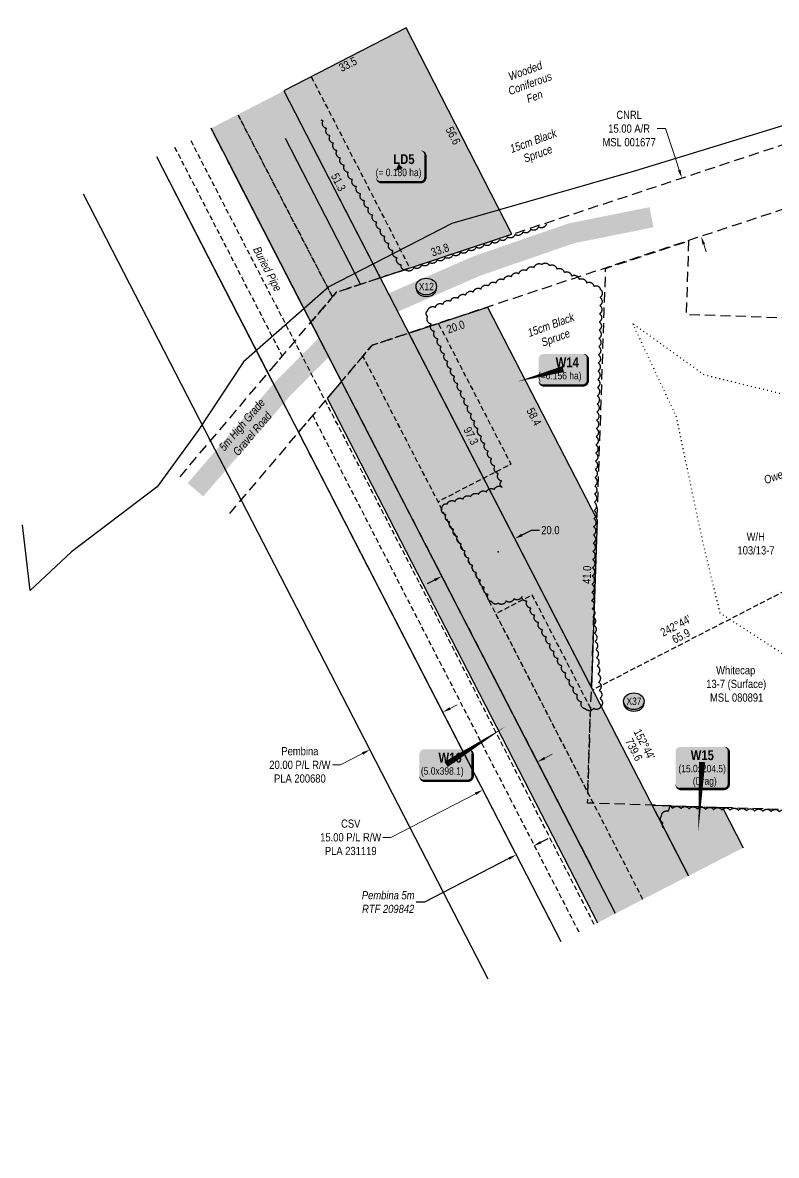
# Model space of a CAD drawing. Extents: x 347027 to 352250, y 6156875 to 6165050.
# Drawn here: x 347049 to 347969, y 6160938 to 6162320 of the extents above; entities that cross this region are included whole.
import ezdxf
from ezdxf.enums import TextEntityAlignment as Align

# ---------------------------------------------------------------- set-up
doc = ezdxf.new("R2010")
doc.units = 0
doc.header["$LTSCALE"] = 5
doc.header["$PDSIZE"] = 20
for name, pattern in [('0', [1, 1, 0]), ('foc-ACCESSROAD', [3.75, 2.5, -1.25]), ('foc-TIELINE', [1.875, 1.25, -0.625]), ('foc-TOPO', [1, 0.2, -0.8]), ('HIDDEN2', [1.875, 1.25, -0.625]), ('UG_PIPE', [1.875, 1.25, -0.625])]:
    doc.linetypes.add(name, pattern=pattern)
doc.layers.get('Defpoints').update_dxf_attribs({"color": 9})
for name, color, linetype in [('AS-PIPE-UG', 44, 'UG_PIPE'), ('AS-PIPE-UG-T', 44, 'Continuous'), ('AS-ROADS', 254, 'Continuous'), ('C-RW', 13, 'Continuous'), ('F-RW', 190, 'Continuous'), ('F-WS', 190, 'foc-ACCESSROAD'), ('L-BD', 7, 'Continuous'), ('P-CROSSINGS', 250, 'Continuous'), ('P-PROPOSED', 10, 'Continuous'), ('P-PROPOSED-H', 21, 'Continuous'), ('P-TEMP-BLOCKS', 250, 'Continuous'), ('P-TEMP-H', 41, 'Continuous'), ('P-TEMP_LOG DECK', 46, 'Continuous'), ('P-TEMP_WORKSPACE', 46, 'Continuous'), ('P-TXT', 4, 'Continuous'), ('P-WORKAREA', 113, 'Continuous'), ('P-WORKAREA-H', 111, 'Continuous'), ('T-BUSH', 110, '0'), ('T-BUSH-T', 110, 'Continuous'), ('T-EXISTING TFA', 220, 'HIDDEN2'), ('T-EXISTING TFA-T', 220, 'Continuous'), ('T-GENERAL', 48, 'foc-TOPO'), ('T-TIE', 201, 'foc-TIELINE'), ('WETLAND', 143, 'Continuous'), ('WETLAND-T', 146, 'Continuous')]:
    doc.layers.add(name, color=color, linetype=linetype)
for name, color, linetype, lineweight in [('C-RW-T', 13, 'Continuous', 9), ('F-RW-T', 190, 'Continuous', 9), ('F-WS-T', 190, 'Continuous', 9), ('T-TEXT', 48, 'Continuous', 18), ('T-TIE-T', 201, 'Continuous', 18)]:
    doc.layers.add(name, color=color, linetype=linetype, lineweight=lineweight)
doc.layers.add('CSV_Points', color=7, linetype='Continuous', plot=False)
doc.styles.add('100L', font='ARIALN.TTF', dxfattribs={"height": 11})
doc.styles.add('80', font='ARIALN.TTF', dxfattribs={"height": 10})
doc.styles.add('80CG', font='ARIALN.TTF', dxfattribs={"height": 10})
doc.styles.add('80L', font='ARIALN.TTF', dxfattribs={"height": 10})
doc.styles.add('BOLD', font='ARIALNB.TTF')
doc.styles.add('Crossing', font='ARIALN.TTF', dxfattribs={"height": 10})
doc.dimstyles.new('Compass 5 000', dxfattribs={"dimscale": 5, "dimtxt": 9, "dimasz": 2, "dimexe": 0.2, "dimexo": 0.0625, "dimgap": 0.5, "dimtad": 0, "dimtih": 1, "dimtoh": 1, "dimzin": 0, "dimdsep": 46, "dimtxsty": '80CG', "dimcen": 0.1, "dimse1": 1, "dimse2": 1, "dimclrd": 256, "dimclrt": 256, "dimaunit": 1, "dimadec": 4, "dimazin": 0, "dimtfac": 0.06, "dimtofl": 0, "dimtmove": 0, "dimatfit": 1, "dimfxl": 0.2, "dimtolj": 1, "dimtzin": 0, "dimlwd": -1, "dimarcsym": 0})

# ---------------------------------------------------------------- blocks, each defined once
blk = doc.blocks.new('*D181')
at = {"layer": 'Defpoints', "color": 0, "transparency": 16777216}
for p in [(347651.4, 6161304.6), (347861.2, 6160948.8), (347840.2, 6160938)]:
    blk.add_point(p, dxfattribs=at)
at = {"layer": 'T-EXISTING TFA-T', "transparency": 16777216}
for p, q in [((347681.2, 6161319.9), (347690.1, 6161324.5)), ((347642.5, 6161300), (347539.5, 6161246.9)), ((347539.5, 6161246.9), (347529.5, 6161246.9))]:
    blk.add_line(p, q, dxfattribs=at)
for points in [[(347680.5, 6161321.4), (347682, 6161318.5), (347672.3, 6161315.4)], [(347641.7, 6161301.5), (347643.2, 6161298.5), (347651.4, 6161304.6)]]:
    blk.add_solid(points, dxfattribs=at)
at = {"layer": 'T-EXISTING TFA-T', "transparency": 16777216, "insert": (347495.2, 6161246.9), "char_height": 10, "attachment_point": 5, "style": '80CG'}
blk.add_mtext('\\A1;{\\fArial Narrow|b0|i1|c0|p34;Pembina 5m\\PRTF 209842}', dxfattribs=at)
blk = doc.blocks.new('*D182')
at = {"layer": 'Defpoints', "color": 0, "transparency": 16777216}
for p in [(347864.4, 6162133.9), (347876.8, 6162059), (347888, 6162062.7)]:
    blk.add_point(p, dxfattribs=at)
at = {"layer": 'F-RW-T', "transparency": 16777216}
for p, q in [((347823.3, 6162190.4), (347833.3, 6162190.4)), ((347833.3, 6162190.4), (347847, 6162149.1)), ((347850.1, 6162139.7), (347847, 6162149.1)), ((347880, 6162049.5), (347883.1, 6162040))]:
    blk.add_line(p, q, dxfattribs=at)
for points in [[(347851.7, 6162140.2), (347848.5, 6162139.1), (347853.3, 6162130.2)], [(347881.5, 6162050), (347878.4, 6162049), (347876.8, 6162059)]]:
    blk.add_solid(points, dxfattribs=at)
at = {"layer": 'F-RW-T', "transparency": 16777216, "insert": (347789, 6162190.4), "char_height": 10, "attachment_point": 5, "style": '80CG'}
blk.add_mtext('\\A1;CNRL\\P15.00 A/R\\PMSL 001677', dxfattribs=at)
blk = doc.blocks.new('*D183')
at = {"layer": 'C-RW-T', "transparency": 16777216}
for p, q in [((347686.2, 6161422.6), (347695, 6161427.2)), ((347601.7, 6161379.1), (347498.6, 6161325.9)), ((347498.6, 6161325.9), (347488.6, 6161325.9))]:
    blk.add_line(p, q, dxfattribs=at)
for points in [[(347685.4, 6161424.1), (347686.9, 6161421.1), (347677.3, 6161418)], [(347601, 6161380.6), (347602.5, 6161377.6), (347610.6, 6161383.7)]]:
    blk.add_solid(points, dxfattribs=at)
at = {"layer": 'Defpoints', "color": 0, "transparency": 16777216}
for p in [(347669.4, 6161433.3), (347602.7, 6161398.9), (347610.6, 6161383.7)]:
    blk.add_point(p, dxfattribs=at)
at = {"layer": 'C-RW-T', "transparency": 16777216, "insert": (347449.5, 6161325.9), "char_height": 10, "attachment_point": 5, "style": '80CG'}
blk.add_mtext('\\A1;CSV\\P15.00 P/L R/W\\PPLA 231119', dxfattribs=at)
blk = doc.blocks.new('*D184')
at = {"layer": 'Defpoints', "color": 0, "transparency": 16777216}
for p in [(347569, 6161464.2), (347472.8, 6161432.7), (347480.2, 6161418.4)]:
    blk.add_point(p, dxfattribs=at)
at = {"layer": 'F-RW-T', "transparency": 16777216}
for p, q in [((347570.6, 6161483.1), (347579.4, 6161487.7)), ((347463.9, 6161428.2), (347437.1, 6161414.3)), ((347437.1, 6161414.3), (347427.1, 6161414.3))]:
    blk.add_line(p, q, dxfattribs=at)
for points in [[(347569.8, 6161484.6), (347571.3, 6161481.6), (347561.7, 6161478.5)], [(347463.1, 6161429.7), (347464.7, 6161426.7), (347472.8, 6161432.7)]]:
    blk.add_solid(points, dxfattribs=at)
at = {"layer": 'F-RW-T', "transparency": 16777216, "insert": (347387.5, 6161414.3), "char_height": 10, "attachment_point": 5, "style": '80CG'}
blk.add_mtext('\\A1;Pembina\\P20.00 P/L R/W\\PPLA 200680', dxfattribs=at)
blk = doc.blocks.new('*U186')
h = blk.add_hatch(color=191)
edge = h.paths.add_edge_path()
edge.add_line((-24, -20), (24, -20))
edge.add_arc((24, -14), 6, 270, 360)
edge.add_line((30, -14), (30, 12.5))
edge.add_arc((24, 12.5), 6, 0, 90)
edge.add_line((24, 18.5), (-24, 18.5))
edge.add_arc((-24, 12.5), 6, 90, 180)
edge.add_line((-30, 12.5), (-30, -14))
edge.add_arc((-24, -14), 6, 180, 270)
at = {"color": 250, "flags": 128}
blk.add_lwpolyline([(-24, -20, 3, 3, 0), (24, -20, 3, 3, 0.414214), (30, -14, 3, 3, 0), (30, 12.5, 3, 0, 0.414214), (24, 18.5, 0, 0, 0), (-24, 18.5, 0, 0, 0.414214), (-30, 12.5, 0, 0, 0), (-30, -14, 0, 3, 0.414214)], format="xyseb", close=True, dxfattribs=at)
at = {"flags": 128}
blk.add_lwpolyline([(-6.5, -6.2, 0, 7.5, 0), (0, 0, 0, 0, 0)], format="xyseb", dxfattribs=at)
at = {"color": 250}
for tag, p, height, style in [('TEMP_AREA_W1_001', (-9.2, 2.2), 12, 'BOLD'), ('ENTER_TEXT_001', (-30.7, -12.5), 9, '80')]:
    blk.add_attdef(tag, p, '', height=height, dxfattribs=dict(at, style=style))
blk = doc.blocks.new('*U219')
h = blk.add_hatch(color=191)
edge = h.paths.add_edge_path()
edge.add_line((-26.5, -32.9), (26.5, -32.9))
edge.add_arc((26.5, -26.9), 6, 270, 360)
edge.add_line((32.5, -26.9), (32.5, 12.5))
edge.add_arc((26.5, 12.5), 6, 0, 90)
edge.add_line((26.5, 18.5), (-26.5, 18.5))
edge.add_arc((-26.5, 12.5), 6, 90, 180)
edge.add_line((-32.5, 12.5), (-32.5, -26.9))
edge.add_arc((-26.5, -26.9), 6, 180, 270)
at = {"color": 250, "flags": 128}
blk.add_lwpolyline([(-26.5, -32.9, 3, 3, 0), (26.5, -32.9, 3, 3, 0.414214), (32.5, -26.9, 3, 3, 0), (32.5, 12.5, 3, 0, 0.414214), (26.5, 18.5, 0, 0, 0), (-26.5, 18.5, 0, 0, 0.414214), (-32.5, 12.5, 0, 0, 0), (-32.5, -26.9, 0, 3, 0.414214)], format="xyseb", close=True, dxfattribs=at)
at = {"flags": 128}
blk.add_lwpolyline([(-4.7, -85.6, 0, 7.5, 0), (0, 0, 0, 0, 0)], format="xyseb", dxfattribs=at)
at = {"color": 250}
for tag, p, height, style in [('TEMP_AREA_W1_001', (-9.2, 2.2), 12, 'BOLD'), ('ENTER_TEXT_001', (-30.7, -12.5), 9, '80')]:
    blk.add_attdef(tag, p, '', height=height, dxfattribs=dict(at, style=style))
blk = doc.blocks.new('*U220')
h = blk.add_hatch(color=191)
edge = h.paths.add_edge_path()
edge.add_line((-24, -20), (24, -20))
edge.add_arc((24, -14), 6, 270, 360)
edge.add_line((30, -14), (30, 12.5))
edge.add_arc((24, 12.5), 6, 0, 90)
edge.add_line((24, 18.5), (-24, 18.5))
edge.add_arc((-24, 12.5), 6, 90, 180)
edge.add_line((-30, 12.5), (-30, -14))
edge.add_arc((-24, -14), 6, 180, 270)
at = {"color": 250, "flags": 128}
blk.add_lwpolyline([(-24, -20, 3, 3, 0), (24, -20, 3, 3, 0.414214), (30, -14, 3, 3, 0), (30, 12.5, 3, 0, 0.414214), (24, 18.5, 0, 0, 0), (-24, 18.5, 0, 0, 0.414214), (-30, 12.5, 0, 0, 0), (-30, -14, 0, 3, 0.414214)], format="xyseb", close=True, dxfattribs=at)
at = {"flags": 128}
blk.add_lwpolyline([(-55.5, -15.2, 0, 7.5, 0), (0, 0, 0, 0, 0)], format="xyseb", dxfattribs=at)
at = {"color": 250}
for tag, p, height, style in [('TEMP_AREA_W1_001', (-9.2, 2.2), 12, 'BOLD'), ('ENTER_TEXT_001', (-30.7, -12.5), 9, '80')]:
    blk.add_attdef(tag, p, '', height=height, dxfattribs=dict(at, style=style))
blk = doc.blocks.new('*D221')
at = {"layer": 'Defpoints', "color": 0, "transparency": 16777216}
for p in [(347666.6, 6161656.9), (347560.6, 6161644.4), (347577.8, 6161611.1)]:
    blk.add_point(p, dxfattribs=at)
at = {"layer": 'P-TXT', "transparency": 16777216}
for p, q in [((347658.4, 6161694.8), (347669.8, 6161700.6)), ((347669.8, 6161700.6), (347679.8, 6161700.6)), ((347551.7, 6161639.8), (347542.8, 6161635.2))]:
    blk.add_line(p, q, dxfattribs=at)
for points in [[(347657.6, 6161696.3), (347659.2, 6161693.3), (347649.5, 6161690.2)], [(347551, 6161641.3), (347552.5, 6161638.3), (347560.6, 6161644.4)]]:
    blk.add_solid(points, dxfattribs=at)
at = {"layer": 'P-TXT', "transparency": 16777216, "insert": (347693, 6161700.6), "char_height": 10, "attachment_point": 5, "style": '80CG'}
blk.add_mtext('\\A1;20.0', dxfattribs=at)
blk = doc.blocks.new('*U211')
h = blk.add_hatch(color=111)
edge = h.paths.add_edge_path()
edge.add_line((-26.5, -20), (26.5, -20))
edge.add_arc((26.5, -14), 6, 270, 360)
edge.add_line((32.5, -14), (32.5, 12.5))
edge.add_arc((26.5, 12.5), 6, 0, 90)
edge.add_line((26.5, 18.5), (-26.5, 18.5))
edge.add_arc((-26.5, 12.5), 6, 90, 180)
edge.add_line((-32.5, 12.5), (-32.5, -14))
edge.add_arc((-26.5, -14), 6, 180, 270)
at = {"flags": 128}
blk.add_lwpolyline([(72.7, 46.4, 0, 7.5, 0), (0, 0, 0, 0, 0)], format="xyseb", dxfattribs=at)
at = {"color": 250, "flags": 128}
blk.add_lwpolyline([(-26.5, -20, 3, 3, 0), (26.5, -20, 3, 3, 0.414214), (32.5, -14, 3, 3, 0), (32.5, 12.5, 3, 0, 0.414214), (26.5, 18.5, 0, 0, 0), (-26.5, 18.5, 0, 0, 0.414214), (-32.5, 12.5, 0, 0, 0), (-32.5, -14, 0, 3, 0.414214)], format="xyseb", close=True, dxfattribs=at)
at = {"color": 250}
for tag, p, height, style in [('TEMP_AREA_W1_001', (-9.2, 2.2), 12, 'BOLD'), ('ENTER_TEXT_001', (-30.7, -12.5), 9, '80')]:
    blk.add_attdef(tag, p, '', height=height, dxfattribs=dict(at, style=style))
blk = doc.blocks.new('xing2')
h = blk.add_hatch(color=50)
h.dxf.hatch_style = 1
edge = h.paths.add_edge_path()
edge.add_ellipse((0, 0), major_axis=(-12.5, 0), ratio=0.816297, start_angle=0, end_angle=360)
h = blk.add_hatch(color=250)
h.dxf.hatch_style = 1
edge = h.paths.add_edge_path()
edge.add_ellipse((0, -2), major_axis=(-12.5, 0), ratio=0.816297, start_angle=0, end_angle=180)
edge.add_line((12.5, -2), (12.5, 0))
edge.add_ellipse((0, 0), major_axis=(-12.5, 0), ratio=0.816297, start_angle=0, end_angle=180, ccw=False)
edge.add_line((-12.5, 0), (-12.5, -2))
at = {"color": 250}
blk.add_ellipse((0, 0), major_axis=(-12.5, 0), ratio=0.816297, dxfattribs=at)
blk.add_ellipse((0, -2), major_axis=(-12.5, 0), ratio=0.816297, start_param=0, end_param=3.141593, dxfattribs=at)
at = {"color": 250, "style": 'Crossing'}
blk.add_attdef('CROSSING', text='', height=9, dxfattribs=at).set_placement((0.1, 0), align=Align.MIDDLE_CENTER)
at = {"color": 250, "style": 'Crossing', "flags": 1}
for tag, p in [('OWNER', (0.1, -12.5)), ('DESCRIPTION', (0.1, -25.8)), ('LOCATION', (0.1, -39.3)), ('DWG_REF', (0.1, -52.8))]:
    blk.add_attdef(tag, text='', height=9, dxfattribs=at).set_placement(p, align=Align.MIDDLE_CENTER)

msp = doc.modelspace()

# ---------------------------------------------------------------- hatches: boundary and pattern name
at = {"layer": 'P-PROPOSED-H'}
h = msp.add_hatch(color=256, dxfattribs=at)
h.dxf.hatch_style = 1
h.paths.add_polyline_path([(347772.538, 6161233.052), (347279.154, 6162190.768), (347368.051, 6162236.546), (347861.422, 6161278.841)])
at = {"layer": 'P-TEMP-H'}
h = msp.add_hatch(color=256, dxfattribs=at)
h.dxf.hatch_style = 1
h.paths.add_polyline_path([(347516.975, 6162313.266), (347368.051, 6162236.546), (347485.553, 6162008.46), (347645.885, 6162061.525)])
h = msp.add_hatch(color=256, dxfattribs=at)
h.dxf.hatch_style = 1
h.paths.add_polyline_path([(347520.311, 6161940.986), (347616.39, 6161972.785), (347750.015, 6161713.398), (347743.091, 6161508.538)])
h = msp.add_hatch(color=256, dxfattribs=at)
h.dxf.hatch_style = 1
h.paths.add_polyline_path([(347861.422, 6161278.841), (347928.077, 6161313.18), (347902.815, 6161362.217), (347816.975, 6161365.12)])
at = {"layer": 'P-WORKAREA-H'}
h = msp.add_hatch(color=256, dxfattribs=at)
h.dxf.hatch_style = 1
h.paths.add_polyline_path([(347750.32, 6161221.606), (347772.538, 6161233.052), (347438.18, 6161882.081), (347420.696, 6161861.444)])

# ---------------------------------------------------------------- linework, layer by layer
at = {"layer": 'AS-PIPE-UG', "flags": 128}
msp.add_lwpolyline([(347746.525, 6161219.651), (347561.804, 6161581.049), (347253.671, 6162177.641)], dxfattribs=at)
at = {"layer": 'AS-ROADS', "const_width": 24.994, "flags": 128}
msp.add_lwpolyline([(347260.113, 6161749.895), (347366.874, 6161873.429), (347419.994, 6161926.804), (347497.784, 6161976.689), (347602.564, 6162022.579), (347718.549, 6162062.689), (347816.29, 6162082.303)], dxfattribs=at)
at = {"layer": 'C-RW', "flags": 128}
for points in [[(347212.506, 6162156.438), (347605.745, 6161392.963)], [(347743.376, 6161289.659), (347303.264, 6162143.967)]]:
    msp.add_lwpolyline(points, dxfattribs=at)
at = {"layer": 'CSV_Points'}
msp.add_point((347629.483, 6161674.286), dxfattribs=at)
at = {"layer": 'F-RW'}
for points in [[(347616.955, 6161152.902), (347315.755, 6161737.564), (347278.596, 6161809.698), (347123.586, 6162110.636)], [(347236.606, 6162109.632), (347348.59, 6161892.257), (347385.689, 6161820.118), (347705.829, 6161198.686)]]:
    msp.add_lwpolyline(points, dxfattribs=at)
at = {"layer": 'F-WS', "flags": 128}
for points in [[(347241.378, 6161765.767), (347431.944, 6161990.717), (348090.952, 6162208.83), (348286.682, 6162150.013)], [(348265.73, 6162078.021), (348092.044, 6162130.21), (347869.642, 6162056.6), (347768.467, 6162023.117), (347475.523, 6161926.162), (347298.587, 6161717.302)]]:
    msp.add_lwpolyline(points, dxfattribs=at)
msp.add_lwpolyline([(347861.536, 6162053.388), (347858.52, 6161963.93), (348358.139, 6161947.031), (348356.39, 6161895.343), (348352.971, 6161794.243), (348337.861, 6161347.503), (347738.334, 6161367.779), (347758.597, 6161967.309), (347760.361, 6162019.905), (347861.536, 6162053.388)], close=True, dxfattribs=at)
at = {"layer": 'P-PROPOSED'}
for p, q in [((347368.051, 6162236.546), (347861.422, 6161278.841)), ((347772.538, 6161233.052), (347279.154, 6162190.768))]:
    msp.add_line(p, q, dxfattribs=at)
at = {"layer": 'P-TEMP-H', "flags": 128}
msp.add_lwpolyline([(347461.532, 6162000.509), (347369.938, 6162178.303)], dxfattribs=at)
at = {"layer": 'P-TEMP_LOG DECK'}
msp.add_lwpolyline([(347516.975, 6162313.266), (347368.051, 6162236.546), (347485.553, 6162008.46), (347645.885, 6162061.525)], close=True, dxfattribs=at)
at = {"layer": 'P-TEMP_WORKSPACE', "flags": 128}
msp.add_lwpolyline([(347520.311, 6161940.986), (347616.39, 6161972.785), (347750.015, 6161713.398), (347743.091, 6161508.538)], close=True, dxfattribs=at)
msp.add_lwpolyline([(347861.422, 6161278.841), (347816.975, 6161365.12), (347902.815, 6161362.217), (347928.077, 6161313.18)], dxfattribs=at)
at = {"layer": 'P-WORKAREA', "flags": 128}
msp.add_lwpolyline([(347772.538, 6161233.052), (347438.18, 6161882.081), (347420.696, 6161861.444), (347750.32, 6161221.606)], dxfattribs=at)
at = {"layer": 'T-BUSH', "flags": 128}
for points in [[(347687.897, 6162073.79, -0.52056705), (347678.394, 6162070.685, -0.52056705), (347668.892, 6162067.58, -0.52056705), (347659.389, 6162064.475, -0.52056705), (347649.886, 6162061.37, -0.52056705), (347640.383, 6162058.265, -0.52056705), (347630.88, 6162055.16, -0.52056705), (347621.377, 6162052.055, -0.52056705), (347611.874, 6162048.95, -0.52056705), (347602.371, 6162045.845, -0.52056705), (347592.868, 6162042.74, -0.52056705), (347583.365, 6162039.635, -0.52056705), (347573.862, 6162036.529, -0.52056705), (347564.359, 6162033.424, -0.52056705), (347554.856, 6162030.319, -0.52056705), (347545.353, 6162027.214, -0.52056705), (347535.85, 6162024.109, -0.52056705), (347526.347, 6162021.004, -0.52056705), (347516.844, 6162017.899, -0.52056705), (347510.927, 6162024.082, -0.52056705), (347505.975, 6162032.767, -0.52056705), (347501.023, 6162041.452, -0.52056705), (347496.071, 6162050.137, -0.52056705), (347491.119, 6162058.821, -0.52056705), (347486.168, 6162067.506, -0.52056705), (347481.216, 6162076.191, -0.52056705), (347476.264, 6162084.876, -0.52056705), (347471.312, 6162093.561, -0.52056705), (347466.36, 6162102.246, -0.52056705), (347461.408, 6162110.931, -0.52056705), (347456.457, 6162119.616, -0.52056705), (347451.505, 6162128.3, -0.52056705), (347446.553, 6162136.985, -0.52056705), (347441.601, 6162145.67, -0.52056705), (347436.885, 6162154.477, -0.52056705), (347432.66, 6162163.538, -0.52056705), (347428.436, 6162172.599, -0.52056705), (347424.211, 6162181.66, -0.52056705), (347419.987, 6162190.721, -0.52056705), (347415.762, 6162199.782, -0.10381488), (347413.435, 6162200.715, -0.10381488)], [(347832.603, 6161335.625, -0.39541376), (347830.234, 6161343.629, -0.52056705), (347828.491, 6161351.775, -0.52056705), (347836.461, 6161357.81, 0.1423849), (347838.355, 6161362.701)], [(347838.378, 6161363.99, -0.19935965), (347842.242, 6161361.35, -0.52056705), (347852.234, 6161361.02, -0.52056705), (347862.226, 6161360.69, -0.52056705), (347872.218, 6161360.361, -0.52056705), (347882.21, 6161360.031, -0.52056705), (347892.202, 6161359.701, -0.52056705), (347902.194, 6161359.372, -0.52056705), (347912.186, 6161359.042, -0.52056705), (347922.178, 6161358.712, -0.52056705), (347932.17, 6161358.382, -0.52056705), (347942.162, 6161358.053, -0.52056705), (347952.154, 6161357.723, -0.52056705), (347962.146, 6161357.393, -0.52056705), (347972.138, 6161357.063, -0.52056705), (347982.13, 6161356.734, -0.52056705), (347992.122, 6161356.404, -0.52056705), (348002.113, 6161356.074, -0.52056705), (348012.105, 6161355.745, -0.52056705), (348022.097, 6161355.415, -0.52056705), (348032.089, 6161355.085, -0.52056705), (348042.081, 6161354.755, -0.52056705), (348052.073, 6161354.426, -0.52056705), (348062.065, 6161354.096, -0.52056705), (348072.057, 6161353.766, -0.52056705), (348082.049, 6161353.437, -0.52056705), (348092.041, 6161353.107, -0.52056705), (348102.033, 6161352.777, -0.52056705), (348112.025, 6161352.447, -0.52056705), (348122.017, 6161352.118, -0.52056705), (348132.009, 6161351.788, -0.52056705), (348142.001, 6161351.458, -0.52056705), (348151.993, 6161351.129, -0.52056705), (348161.984, 6161350.799, -0.52056705), (348171.976, 6161350.469, -0.52056705), (348181.968, 6161350.139, -0.52056705), (348191.96, 6161349.81, -0.52056705), (348201.952, 6161349.48, -0.52056705), (348211.944, 6161349.15, -0.52056705), (348221.936, 6161348.821, -0.52056705), (348231.928, 6161348.491, -0.52056705), (348241.92, 6161348.161, -0.52056705), (348251.912, 6161347.831, -0.52056705), (348261.904, 6161347.502, -0.52056705), (348271.896, 6161347.172, -0.52056705), (348281.888, 6161346.842, -0.52056705), (348291.88, 6161346.513, -0.52056705), (348301.872, 6161346.183, -0.52056705), (348311.864, 6161345.853, -0.52056705), (348321.855, 6161345.523, -0.52056705), (348331.847, 6161345.194, -0.52056705), (348337.66, 6161345.002)]]:
    msp.add_lwpolyline(points, format="xyb", dxfattribs=at)
msp.add_lwpolyline([(347753.826, 6161994.511, -0.52056705), (347753.548, 6161984.517, -0.52056705), (347753.269, 6161974.524, -0.52056705), (347752.991, 6161964.53, -0.52056705), (347752.712, 6161954.537, -0.52056705), (347752.434, 6161944.543, -0.52056705), (347752.155, 6161934.55, -0.52056705), (347751.877, 6161924.556, -0.52056705), (347751.598, 6161914.563, -0.52056705), (347751.32, 6161904.569, -0.52056705), (347751.041, 6161894.576, -0.52056705), (347750.763, 6161884.582, -0.52056705), (347750.485, 6161874.589, -0.52056705), (347750.206, 6161864.595, -0.52056705), (347749.928, 6161854.602, -0.52056705), (347749.649, 6161844.608, -0.52056705), (347749.371, 6161834.615, -0.52056705), (347749.092, 6161824.621, -0.52056705), (347748.814, 6161814.628, -0.52056705), (347748.535, 6161804.634, -0.52056705), (347748.257, 6161794.641, -0.52056705), (347747.978, 6161784.647, -0.52056705), (347747.7, 6161774.654, -0.52056705), (347747.422, 6161764.66, -0.52056705), (347747.143, 6161754.667, -0.52056705), (347746.865, 6161744.673, -0.52056705), (347746.586, 6161734.68, -0.52056705), (347746.308, 6161724.686, -0.52056705), (347746.029, 6161714.693, -0.52056705), (347745.751, 6161704.699, -0.52056705), (347745.472, 6161694.706, -0.52056705), (347745.194, 6161684.712, -0.52056705), (347744.915, 6161674.719, -0.52056705), (347744.637, 6161664.725, -0.52056705), (347744.359, 6161654.732, -0.52056705), (347744.08, 6161644.738, -0.52056705), (347743.802, 6161634.745, -0.52056705), (347743.523, 6161624.751, -0.52056705), (347743.245, 6161614.758, -0.52056705), (347744.047, 6161604.796, -0.52056705), (347744.905, 6161594.835, -0.52056705), (347745.762, 6161584.875, -0.52056705), (347746.62, 6161574.914, -0.52056705), (347747.477, 6161564.954, -0.52056705), (347748.335, 6161554.993, -0.52056705), (347749.192, 6161545.033, -0.52056705), (347750.05, 6161535.072, -0.52056705), (347750.907, 6161525.111, -0.52056705), (347751.765, 6161515.151, -0.52056705), (347752.622, 6161505.19, -0.52056705), (347753.48, 6161495.23, -0.52056705), (347754.337, 6161485.269, -0.52056705), (347745.742, 6161483.345, -0.52056705), (347735.773, 6161482.588, -0.52056705), (347730.879, 6161491.124, -0.52056705), (347726.126, 6161499.919, -0.52056705), (347721.373, 6161508.715, -0.52056705), (347716.621, 6161517.51, -0.52056705), (347711.868, 6161526.305, -0.52056705), (347707.115, 6161535.101, -0.52056705), (347702.362, 6161543.896, -0.52056705), (347697.61, 6161552.692, -0.52056705), (347692.857, 6161561.487, -0.52056705), (347688.104, 6161570.282, -0.52056705), (347683.351, 6161579.078, -0.52056705), (347678.599, 6161587.873, -0.52056705), (347673.846, 6161596.669, -0.52056705), (347669.093, 6161605.464, -0.52056705), (347664.341, 6161614.259, -0.52056705), (347658.195, 6161619.742, -0.52056705), (347648.584, 6161616.987, -0.52056705), (347638.974, 6161614.232, -0.52056705), (347629.364, 6161611.478, -0.52056705), (347621.725, 6161613.353, -0.52056705), (347617.049, 6161622.19, -0.52056705), (347612.374, 6161631.027, -0.52056705), (347607.699, 6161639.864, -0.52056705), (347603.024, 6161648.701, -0.52056705), (347598.349, 6161657.537, -0.52056705), (347593.674, 6161666.374, -0.52056705), (347588.999, 6161675.211, -0.52056705), (347584.323, 6161684.048, -0.52056705), (347579.648, 6161692.885, -0.52056705), (347574.973, 6161701.722, -0.52056705), (347570.298, 6161710.559, -0.52056705), (347565.623, 6161719.396, -0.52056705), (347560.948, 6161728.233, -0.52056705), (347567.188, 6161732.536, -0.52056705), (347576.748, 6161735.46, -0.52056705), (347586.308, 6161738.385, -0.52056705), (347595.868, 6161741.309, -0.52056705), (347605.428, 6161744.234, -0.52056705), (347614.989, 6161747.158, -0.52056705), (347624.549, 6161750.083, -0.52056705), (347634.109, 6161753.007, -0.52056705), (347633.533, 6161760.53, -0.52056705), (347629.438, 6161769.65, -0.52056705), (347625.342, 6161778.77, -0.52056705), (347621.247, 6161787.89, -0.52056705), (347617.151, 6161797.01, -0.52056705), (347613.056, 6161806.13, -0.52056705), (347608.961, 6161815.251, -0.52056705), (347604.865, 6161824.371, -0.52056705), (347600.77, 6161833.491, -0.52056705), (347596.674, 6161842.611, -0.52056705), (347592.579, 6161851.731, -0.52056705), (347588.483, 6161860.851, -0.52056705), (347584.388, 6161869.971, -0.52056705), (347580.292, 6161879.091, -0.52056705), (347576.197, 6161888.211, -0.52056705), (347572.102, 6161897.331, -0.52056705), (347568.006, 6161906.451, -0.52056705), (347563.911, 6161915.571, -0.52056705), (347559.815, 6161924.691, -0.52056705), (347555.72, 6161933.811, -0.52056705), (347551.624, 6161942.931, -0.52056705), (347547.529, 6161952.051, -0.52056705), (347543.434, 6161961.171, -0.52056705), (347543.495, 6161968.618, -0.52056705), (347552.766, 6161972.36, -0.52056705), (347562.037, 6161976.102, -0.52056705), (347571.307, 6161979.843, -0.52056705), (347580.578, 6161983.585, -0.52056705), (347589.849, 6161987.326, -0.52056705), (347599.12, 6161991.068, -0.52056705), (347608.391, 6161994.81, -0.52056705), (347617.662, 6161998.551, -0.52056705), (347626.932, 6162002.293, -0.52056705), (347636.203, 6162006.034, -0.52056705), (347645.474, 6162009.776, -0.52056705), (347654.745, 6162013.517, -0.52056705), (347664.016, 6162017.259, -0.52056705), (347673.286, 6162021.001, -0.52056705), (347682.557, 6162024.742, -0.52056705), (347691.697, 6162023.376, -0.52056705), (347700.763, 6162019.164, -0.52056705), (347709.83, 6162014.952, -0.52056705), (347718.897, 6162010.739, -0.52056705), (347727.963, 6162006.527, -0.52056705), (347737.03, 6162002.314, -0.52056705), (347746.096, 6161998.102, -0.52056705)], format="xyb", close=True, dxfattribs=at)
at = {"layer": 'T-EXISTING TFA', "flags": 128}
for points in [[(347401.362, 6162253.715), (347521.568, 6162020.38), (347431.944, 6161990.717), (347427.245, 6161985.17), (347312.214, 6162206.954)], [(347312.214, 6162206.954), (347427.245, 6161985.17), (347401.02, 6161954.213), (347279.154, 6162190.768)], [(347234.684, 6162167.861), (347366.015, 6161912.892)], [(347212.506, 6162156.438), (347348.532, 6161892.252), (347366.015, 6161912.892)], [(347805.867, 6161250.221), (347464.405, 6161913.038), (347438.18, 6161882.081), (347743.376, 6161289.659)], [(347728.048, 6161210.132), (347403.172, 6161840.757), (347385.689, 6161820.118)], [(347385.689, 6161820.119), (347705.829, 6161198.686)]]:
    msp.add_lwpolyline(points, dxfattribs=at)
for points in [[(347464.405, 6161913.039), (347475.523, 6161926.162), (347556.329, 6161952.906), (347644.851, 6161781.074), (347555.976, 6161735.288)], [(347626.404, 6161598.581), (347738.501, 6161380.986), (347741.886, 6161483.567), (347670.841, 6161621.474)]]:
    msp.add_lwpolyline(points, close=True, dxfattribs=at)
at = {"layer": 'T-GENERAL', "flags": 128}
msp.add_lwpolyline([(347793.094, 6161952.799), (347846.294, 6161839.229), (347878.149, 6161687.849), (347899.559, 6161599.854), (347990.484, 6161540.714), (348221.439, 6161450.389), (348225.119, 6161474.804), (348208.654, 6161728.424), (348201.134, 6161788.069), (348149.489, 6161843.069), (347987.699, 6161863.609), (347881.104, 6161889.719)], close=True, dxfattribs=at)
at = {"layer": 'T-TIE'}
msp.add_line((348037.454, 6161656.604), (347744.548, 6161505.711), dxfattribs=at)
at = {"layer": 'WETLAND'}
msp.add_lwpolyline([(348203.711, 6162319.658), (348245.663, 6162206.914), (348150.918, 6162216.372), (348071.748, 6162214.089), (347995.975, 6162199.714), (347796.588, 6162139.11), (347572.928, 6162074.758), (347422.787, 6161997.289), (347318.759, 6161905.911), (347263.275, 6161822.029), (347213.442, 6161753.547), (347109.063, 6161674.35), (347058.616, 6161627.183), (347049.445, 6161707.047)], dxfattribs=at)

# ---------------------------------------------------------------- block references
at = {"layer": 'P-CROSSINGS', "xscale": 0.9994927142757499, "yscale": 0.9994927142757499, "zscale": 0.9994927142757499}
for p, values in [((347541.612, 6161997.728), {'CROSSING': 'X12'}), ((347794.793, 6161491.922), {'CROSSING': 'X37'})]:
    msp.add_blockref('xing2', p, dxfattribs=at).add_auto_attribs(values)
at = {"layer": 'P-TEMP-BLOCKS'}
for name, p, xscale, yscale, zscale, values in [('*U186', (347510.581, 6162144.963), 0.999755, 0.999755, 0.999755, {'TEMP_AREA_W1_001': 'LD5', 'ENTER_TEXT_001': '(= 0.180 ha)'}), ('*U220', (347708.601, 6161897.08), 0.999755, 0.999755, 0.999755, {'TEMP_AREA_W1_001': 'W14', 'ENTER_TEXT_001': '(=0.156 ha)'}), ('*U211', (347565.753, 6161414.862), 0.99973765, 0.99973765, 0.99973765, {'TEMP_AREA_W1_001': 'W16', 'ENTER_TEXT_001': '(5.0x398.1)'})]:
    msp.add_blockref(name, p, dxfattribs=dict(at, xscale=xscale, yscale=yscale, zscale=zscale)).add_auto_attribs(values)
ref = msp.add_blockref('*U219', (347878.055, 6161417.762), dxfattribs=dict(at, xscale=0.999755, yscale=0.999755, zscale=0.999755))
ref.add_attrib('TEMP_AREA_W1_001', 'W15', (347864.115, 6161420.108), dxfattribs={"layer": '0', "color": 250, "height": 11.9971, "style": 'BOLD'})
ref.add_attrib('ENTER_TEXT_001', '(15.0x204.5)', (347849.119, 6161405.295), dxfattribs={"layer": '0', "color": 250, "height": 8.9978, "style": '80'})
ref.add_attrib('ENTER_TEXT_002', '  (Drag)', (347860.904, 6161390.145), dxfattribs={"layer": '0', "color": 250, "height": 8.9978, "style": '80'})

# ---------------------------------------------------------------- texts
at = {"layer": 'F-WS-T', "char_height": 9.99738, "attachment_point": 1, "style": '80L'}
for s, width, insert in [('\\pi11.816;W/H\\P\\pi0.66962;103/13-7', 44.7794, (347920.438, 6161697.675)), ('\\pi12.754;Whitecap\\P\\pi0.67327;13-7 (Surface)\\P\\pi5.3242;MSL 080891', 72.62387, (347882.333, 6161534.751))]:
    msp.add_mtext_dynamic_manual_height_columns(s, width=width, gutter_width=50.025, heights=[0], dxfattribs=dict(at, insert=insert))
at = {"layer": 'L-BD', "color": 6, "style": '80L'}
for s, p in [("152°44'", (347807.607, 6161439.399)), ('739.6', (347794.943, 6161432.875))]:
    msp.add_text(s, height=9.9974, rotation=297.2557, dxfattribs=at).set_placement(p, align=Align.MIDDLE)
at = {"layer": 'P-TEMP_WORKSPACE', "char_height": 9.99738, "attachment_point": 1, "style": '80L'}
for s, insert, rotation in [('\\pi0.23698;33.5', (347433.688, 6162268.143), 27.255944), ('\\pi0.27107;56.6', (347573.662, 6162194.286), 297.115838), ('\\pi0.27107;51.3', (347433.818, 6162137.577), 297.115838), ('\\pi0.25744;33.8', (347545.911, 6162043.706), 18.312867), ('\\pi0.21311;20.0', (347565.14, 6161949.802), 18.312867), ('\\pi0.2813;58.4', (347672.238, 6161851.426), 297.255745), ('\\pi0.27107;97.3', (347595.317, 6161828.08), 297.255745), ('\\pi0.11764;41.0', (347732.11, 6161635.066), 88.064207)]:
    msp.add_mtext_dynamic_manual_height_columns(s, width=21.83261, gutter_width=50.025, heights=[0], dxfattribs=dict(at, insert=insert, rotation=rotation))
at = {"layer": 'T-BUSH-T', "char_height": 9.99755, "attachment_point": 1, "rotation": 20, "style": '100L'}
for insert in [(347641.63, 6162169.726), (347663.203, 6161945.246)]:
    msp.add_mtext_dynamic_manual_height_columns('\\pi0.91371;{\\fArial Narrow|b0|i1|c0|p34;15cm Black \\P\\pi12.374;Spruce}', width=59.93733, gutter_width=55.013, heights=[0], dxfattribs=dict(at, insert=insert))
at = {"layer": 'T-TEXT', "char_height": 9.99738, "attachment_point": 1}
for s, width, gutter_width, insert, rotation, style in [('\\pi0.46859;{\\fArial Narrow|b0|i1|c0|p34;5m High Grade \\P\\pi6.8857;Gravel Road}', 77.51326, 55.013, (347287.599, 6161802.477), 49.730342, '100L'), ('\\pi2.8722;{\\fArial Narrow|b0|i1|c0|p34;Owergrown\\P\\pi21.288;Pad}', 62.9599, 50.025, (347949.48, 6161765.169), 19.563174, '80L')]:
    msp.add_mtext_dynamic_manual_height_columns(s, width=width, gutter_width=gutter_width, heights=[0], dxfattribs=dict(at, insert=insert, rotation=rotation, style=style))
at = {"layer": 'T-TIE-T', "style": '80L'}
for s, p in [("242°44'", (347845.742, 6161584.181)), ('65.9', (347852.267, 6161571.516))]:
    msp.add_text(s, height=9.9974, rotation=27.2557, dxfattribs=at).set_placement(p, align=Align.MIDDLE)
at = {"layer": 'WETLAND-T', "insert": (347634.089, 6162256.047), "char_height": 10, "attachment_point": 1, "rotation": 20, "style": '80L'}
msp.add_mtext_dynamic_manual_height_columns('\\pi6.844;{\\fArial Narrow|b0|i1|c0|p34;Wooded \\P\\pi0.57521;Coniferous \\P\\pi18.287;Fen}', width=55.48194, gutter_width=50.012, heights=[0], dxfattribs=at)

# ---------------------------------------------------------------- dimensions: what is measured, and where the dimension line sits
at = {"layer": 'C-RW-T'}
dim = msp.add_linear_dim(base=(347610.606, 6161383.654), p1=(347669.395, 6161433.264), p2=(347602.739, 6161398.925), angle=207.256048, text='CSV\\P15.00 P/L R/W\\PPLA 231119', dimstyle='Compass 5 000', dxfattribs=at)
dim.commit()
dim.dimension.update_dxf_attribs({"geometry": '*D183', "text_midpoint": (347449.489, 6161325.939), "dimtype": 161})
at = {"layer": 'F-RW-T'}
dim = msp.add_linear_dim(base=(347876.811, 6162058.973), p1=(347864.424, 6162133.855), p2=(347887.985, 6162062.671), angle=288.313316, text='CNRL\\P15.00 A/R\\PMSL 001677', dimstyle='Compass 5 000', override={"dimtmove": 1}, dxfattribs=at)
dim.commit()
dim.dimension.update_dxf_attribs({"geometry": '*D182', "text_midpoint": (347799.808, 6162190.438), "dimtype": 161})
dim = msp.add_linear_dim(base=(347472.786, 6161432.749), p1=(347569.029, 6161464.232), p2=(347480.154, 6161418.447), angle=207.256136, text='Pembina\\P20.00 P/L R/W\\PPLA 200680', dimstyle='Compass 5 000', dxfattribs=at)
dim.commit()
dim.dimension.update_dxf_attribs({"geometry": '*D184', "text_midpoint": (347387.521, 6161414.345), "dimtype": 161})
at = {"layer": 'P-TXT'}
dim = msp.add_linear_dim(base=(347560.626, 6161644.399), p1=(347666.649, 6161656.922), p2=(347577.764, 6161611.132), angle=207.256048, text='20.0', dimstyle='Compass 5 000', dxfattribs=at)
dim.commit()
dim.dimension.update_dxf_attribs({"geometry": '*D221', "text_midpoint": (347693.014, 6161700.646), "dimtype": 161})
at = {"layer": 'T-EXISTING TFA-T'}
dim = msp.add_linear_dim(base=(347651.351, 6161304.564), p1=(347861.157, 6160948.825), p2=(347840.183, 6160938.02), angle=207.256048, text='{\\fArial Narrow|b0|i1|c0|p34;Pembina 5m\\PRTF 209842}', dimstyle='Compass 5 000', dxfattribs=at)
dim.commit()
dim.dimension.update_dxf_attribs({"geometry": '*D181', "text_midpoint": (347495.167, 6161246.917), "dimtype": 161})

# ---------------------------------------------------------------- next in the draw order: texts
at = {"layer": 'AS-PIPE-UG-T', "insert": (347335.155, 6162055.084), "char_height": 9.99493, "attachment_point": 1, "rotation": 297.315808, "style": '80L', "bg_fill": 2}
msp.add_mtext_dynamic_manual_height_columns('\\pi8.1811;{\\fArial Narrow|b0|i1|c0|p34;Buried Pipe}', width=74.77043, gutter_width=50, heights=[0], dxfattribs=at)

doc.saveas('drawing.dxf')
